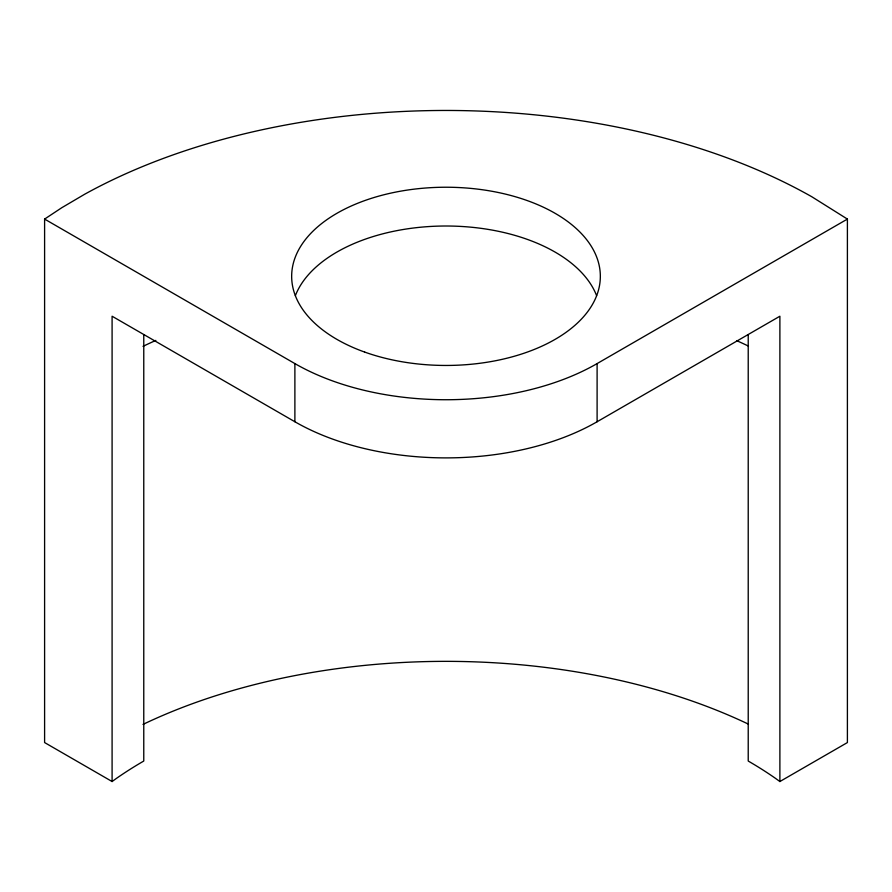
<?xml version="1.0" encoding="UTF-8"?>
<svg xmlns="http://www.w3.org/2000/svg" width="892" height="892" viewBox="0 0 892 892"><rect width="100%" height="100%" fill="white"/><g stroke="black" fill="none" stroke-linecap="round" stroke-linejoin="round"><path stroke-width="1.34" d="M748.221 334.745L748.221 761.043A427.413 246.761 0 0 1 775.315 778.237L779.887 781.526L847.4 742.557L847.4 219.086L811.832 196.764A522.389 301.596 0 0 0 84.762 194.188L61.782 207.713L44.6 219.086L44.6 742.557L112.091 781.526L116.662 778.237A427.413 246.761 0 0 1 143.768 761.043L143.768 334.745M44.6 219.086L294.884 363.59A213.701 123.386 0 0 0 597.105 363.59L847.4 219.086M112.091 781.526L112.091 316.225L294.884 421.749A213.701 123.386 0 0 0 597.105 421.749L779.887 316.225L779.887 781.526M597.105 363.59L597.105 421.749M294.884 363.59L294.884 421.749M143.021 724.393A474.901 274.178 0 0 1 748.444 724.148M143.021 346.33A474.901 274.178 0 0 1 155.844 340.41M736.803 340.699A474.901 274.178 0 0 1 748.444 346.085M295.363 295.676A154.338 89.111 0 0 1 445.989 226.01A154.338 89.111 0 0 1 596.614 295.676M364.661 352.072A154.338 89.111 0 0 0 600.26 279.14A154.338 89.111 0 0 0 373.057 197.812A154.338 89.111 0 0 0 364.661 352.072"/></g></svg>
